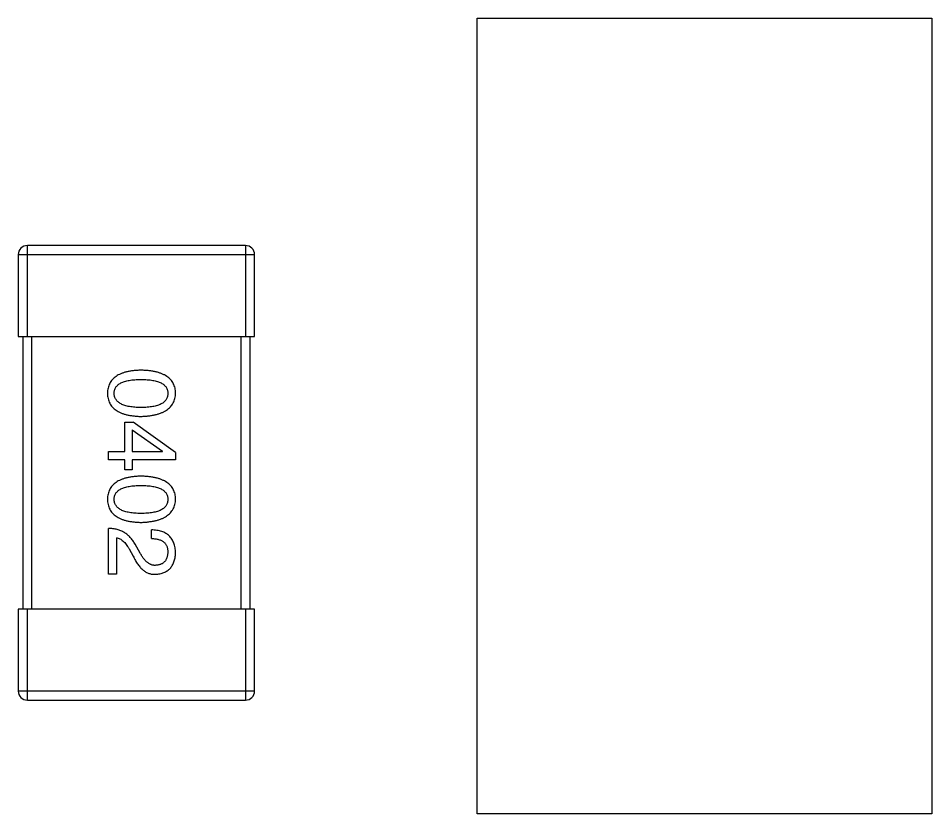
# Model space of a CAD drawing. Header units: inches. Extents: x 4.1 to 94, y -51.8 to -2.2.
# Drawn here: x 78.294 to 80.304, y -26.815 to -25.065 of the extents above; entities that cross this region are included whole.
import ezdxf

# ---------------------------------------------------------------- set-up
doc = ezdxf.new("R2010")
doc.units = ezdxf.units.IN
doc.header["$LTSCALE"] = 1.21
doc.header["$MEASUREMENT"] = 0
doc.layers.get('0').update_dxf_attribs({"linetype": 'CONTINUOUS'})

msp = doc.modelspace()

# ---------------------------------------------------------------- linework, layer by layer
at = {"color": 7, "linetype": 'Continuous'}
for p, q in [((79.3042, -25.0651), (80.3042, -25.0651)), ((79.3042, -26.8151), (79.3042, -25.0651)), ((80.3042, -25.0651), (80.3042, -26.8151)), ((78.3142, -25.7651), (78.3142, -25.5651)), ((78.7942, -25.5651), (78.3142, -25.5651)), ((78.7942, -25.5651), (78.7942, -25.7651)), ((78.2942, -25.5851), (78.2942, -25.7651)), ((78.2942, -25.5851), (78.8142, -25.5851)), ((78.8142, -25.7651), (78.8142, -25.5851)), ((78.2942, -25.7651), (78.8142, -25.7651)), ((78.3042, -25.7651), (78.3042, -26.3651)), ((78.3242, -26.3651), (78.3242, -25.7651)), ((78.7842, -25.7651), (78.7842, -26.3651)), ((78.8042, -26.3651), (78.8042, -25.7651)), ((78.529, -25.9535), (78.547, -25.9535)), ((78.529, -26.0182), (78.529, -25.9535)), ((78.6405, -26.0207), (78.547, -25.9535)), ((78.5446, -25.9707), (78.5446, -26.0182)), ((78.5446, -25.9707), (78.6118, -26.0174)), ((78.4929, -26.0182), (78.529, -26.0182)), ((78.4929, -26.0363), (78.4929, -26.0182)), ((78.5446, -26.0182), (78.6118, -26.0182)), ((78.6118, -26.0182), (78.6118, -26.0174)), ((78.6405, -26.0207), (78.6405, -26.0363)), ((78.529, -26.0363), (78.4929, -26.0363)), ((78.529, -26.0584), (78.529, -26.0363)), ((78.6405, -26.0363), (78.5446, -26.0363)), ((78.5446, -26.0363), (78.5446, -26.0584)), ((78.5446, -26.0584), (78.529, -26.0584)), ((78.4929, -26.2883), (78.4929, -26.1874)), ((78.5102, -26.2079), (78.5102, -26.2883)), ((78.5872, -26.2096), (78.5872, -26.1907)), ((78.5626, -26.2415), (78.5511, -26.2219)), ((78.538, -26.2325), (78.547, -26.2481)), ((78.5102, -26.2883), (78.4929, -26.2883)), ((78.8142, -26.3651), (78.2942, -26.3651)), ((78.2942, -26.3651), (78.2942, -26.5451)), ((78.3142, -26.5651), (78.3142, -26.3651)), ((78.7942, -26.3651), (78.7942, -26.5651)), ((78.8142, -26.5451), (78.8142, -26.3651)), ((78.8142, -26.5451), (78.2942, -26.5451)), ((78.3142, -26.5651), (78.7942, -26.5651)), ((80.3042, -26.8151), (79.3042, -26.8151))]:
    msp.add_line(p, q, dxfattribs=at)
for centre, start, end in [((78.3142, -25.5851), 90, 180), ((78.7942, -25.5851), 0, 90), ((78.3142, -26.5451), 180, 270), ((78.7942, -26.5451), 270, 0)]:
    msp.add_arc(centre, 0.02, start, end, dxfattribs=at)
for points, knots in [([(78.5643, -25.8394), (78.5613, -25.8395), (78.5556, -25.8397), (78.5473, -25.8404), (78.5396, -25.8415), (78.5324, -25.843), (78.5258, -25.8449), (78.5198, -25.8472), (78.5143, -25.8497), (78.5094, -25.8528), (78.505, -25.8561), (78.5012, -25.8599), (78.4979, -25.864), (78.4953, -25.8685), (78.4932, -25.8734), (78.4917, -25.8787), (78.4908, -25.8843), (78.4906, -25.8882), (78.4905, -25.8902)], [0, 0, 0, 0, 0.087693, 0.170223, 0.247496, 0.319826, 0.387768, 0.451403, 0.511459, 0.568358, 0.622671, 0.675251, 0.726739, 0.778422, 0.830759, 0.884394, 0.940865, 1, 1, 1, 1]), ([(78.6405, -25.8902), (78.6404, -25.8882), (78.6402, -25.8843), (78.6393, -25.8787), (78.6376, -25.8734), (78.6355, -25.8685), (78.6328, -25.864), (78.6294, -25.8599), (78.6255, -25.8561), (78.621, -25.8528), (78.6159, -25.8497), (78.6102, -25.8472), (78.604, -25.8449), (78.5972, -25.843), (78.5898, -25.8415), (78.5818, -25.8404), (78.5732, -25.8397), (78.5673, -25.8395), (78.5643, -25.8394)], [0, 0, 0, 0, 0.057911, 0.113262, 0.165956, 0.217443, 0.268511, 0.319665, 0.372, 0.426129, 0.483365, 0.543779, 0.607756, 0.676562, 0.749704, 0.827713, 0.911177, 1, 1, 1, 1]), ([(78.5052, -25.8902), (78.5053, -25.8889), (78.5054, -25.8866), (78.5061, -25.8831), (78.5072, -25.8798), (78.5089, -25.8769), (78.511, -25.8741), (78.5135, -25.8716), (78.5166, -25.8693), (78.5201, -25.8673), (78.524, -25.8655), (78.5284, -25.864), (78.5333, -25.8628), (78.5386, -25.8616), (78.5443, -25.8608), (78.5506, -25.8603), (78.5573, -25.8599), (78.5619, -25.8599), (78.5643, -25.8598)], [0, 0, 0, 0, 0.049766, 0.097012, 0.143225, 0.188786, 0.235079, 0.282962, 0.333687, 0.387747, 0.445963, 0.508657, 0.576545, 0.649868, 0.72822, 0.812712, 0.903543, 1, 1, 1, 1]), ([(78.5643, -25.8598), (78.5666, -25.8599), (78.5712, -25.8599), (78.5779, -25.8603), (78.5842, -25.8608), (78.59, -25.8616), (78.5953, -25.8628), (78.6001, -25.864), (78.6045, -25.8655), (78.6085, -25.8673), (78.6119, -25.8693), (78.615, -25.8716), (78.6175, -25.8741), (78.6197, -25.8768), (78.6213, -25.8798), (78.6224, -25.8831), (78.6231, -25.8866), (78.6232, -25.8889), (78.6233, -25.8902)], [0, 0, 0, 0, 0.096452, 0.187278, 0.271765, 0.350519, 0.423437, 0.491321, 0.554011, 0.612224, 0.666281, 0.717003, 0.764884, 0.811423, 0.856783, 0.902993, 0.950236, 1, 1, 1, 1]), ([(78.4905, -25.8902), (78.4906, -25.8922), (78.4908, -25.896), (78.4917, -25.9017), (78.4932, -25.9069), (78.4953, -25.9118), (78.4979, -25.9163), (78.5012, -25.9205), (78.505, -25.9242), (78.5093, -25.9276), (78.5143, -25.9306), (78.5198, -25.9332), (78.5258, -25.9354), (78.5324, -25.9373), (78.5396, -25.9388), (78.5473, -25.9399), (78.5556, -25.9407), (78.5613, -25.9409), (78.5643, -25.941)], [0, 0, 0, 0, 0.059134, 0.115603, 0.169236, 0.221572, 0.273254, 0.32474, 0.377319, 0.431815, 0.488555, 0.548609, 0.612242, 0.680182, 0.75251, 0.829782, 0.91231, 1, 1, 1, 1]), ([(78.5643, -25.9213), (78.5619, -25.9213), (78.5573, -25.9213), (78.5507, -25.9209), (78.5446, -25.9203), (78.5389, -25.9195), (78.5336, -25.9184), (78.5288, -25.917), (78.5244, -25.9155), (78.5204, -25.9136), (78.517, -25.9116), (78.5139, -25.9092), (78.5113, -25.9067), (78.5092, -25.9039), (78.5075, -25.9008), (78.5062, -25.8975), (78.5055, -25.8939), (78.5053, -25.8914), (78.5052, -25.8902)], [0, 0, 0, 0, 0.094834, 0.184067, 0.267029, 0.344713, 0.417334, 0.484367, 0.546941, 0.604717, 0.65953, 0.710539, 0.759381, 0.806382, 0.853027, 0.900623, 0.949121, 1, 1, 1, 1]), ([(78.5643, -25.941), (78.5673, -25.9409), (78.5731, -25.9406), (78.5816, -25.9398), (78.5895, -25.9385), (78.5969, -25.937), (78.6036, -25.9351), (78.6099, -25.9328), (78.6155, -25.9302), (78.6206, -25.9272), (78.6251, -25.9238), (78.6291, -25.9201), (78.6324, -25.916), (78.6352, -25.9115), (78.6374, -25.9067), (78.6391, -25.9015), (78.6401, -25.896), (78.6404, -25.8921), (78.6405, -25.8902)], [0, 0, 0, 0, 0.088475, 0.171606, 0.249595, 0.322626, 0.391327, 0.455765, 0.516374, 0.573675, 0.628522, 0.681161, 0.732559, 0.783563, 0.83504, 0.887639, 0.942585, 1, 1, 1, 1]), ([(78.6233, -25.8902), (78.6232, -25.8914), (78.6231, -25.8939), (78.6224, -25.8975), (78.6213, -25.9008), (78.6197, -25.9039), (78.6175, -25.9067), (78.615, -25.9093), (78.6119, -25.9116), (78.6085, -25.9137), (78.6045, -25.9155), (78.6001, -25.9171), (78.5953, -25.9184), (78.59, -25.9195), (78.5842, -25.9203), (78.5779, -25.9209), (78.5712, -25.9213), (78.5666, -25.9213), (78.5643, -25.9213)], [0, 0, 0, 0, 0.050604, 0.098688, 0.145699, 0.191791, 0.238625, 0.286717, 0.337546, 0.391814, 0.449755, 0.512106, 0.579685, 0.652048, 0.730262, 0.814146, 0.904281, 1, 1, 1, 1]), ([(78.5643, -26.0725), (78.5613, -26.0726), (78.5556, -26.0728), (78.5473, -26.0736), (78.5396, -26.0747), (78.5324, -26.0762), (78.5258, -26.0781), (78.5198, -26.0803), (78.5143, -26.0829), (78.5094, -26.0859), (78.505, -26.0893), (78.5012, -26.093), (78.4979, -26.0972), (78.4953, -26.1017), (78.4932, -26.1066), (78.4917, -26.1118), (78.4908, -26.1175), (78.4906, -26.1213), (78.4905, -26.1233)], [0, 0, 0, 0, 0.087693, 0.170223, 0.247496, 0.319826, 0.387768, 0.451403, 0.511459, 0.568358, 0.622671, 0.675251, 0.726739, 0.778422, 0.830759, 0.884394, 0.940865, 1, 1, 1, 1]), ([(78.6405, -26.1233), (78.6404, -26.1213), (78.6402, -26.1175), (78.6393, -26.1118), (78.6376, -26.1066), (78.6355, -26.1017), (78.6328, -26.0971), (78.6294, -26.093), (78.6255, -26.0893), (78.621, -26.0859), (78.6159, -26.0829), (78.6102, -26.0803), (78.604, -26.078), (78.5972, -26.0762), (78.5898, -26.0747), (78.5818, -26.0736), (78.5732, -26.0728), (78.5673, -26.0726), (78.5643, -26.0725)], [0, 0, 0, 0, 0.057911, 0.113262, 0.165956, 0.217443, 0.268511, 0.319665, 0.372, 0.426129, 0.483365, 0.543779, 0.607756, 0.676562, 0.749704, 0.827713, 0.911177, 1, 1, 1, 1]), ([(78.5052, -26.1233), (78.5053, -26.1221), (78.5054, -26.1197), (78.5061, -26.1162), (78.5072, -26.113), (78.5089, -26.11), (78.511, -26.1072), (78.5135, -26.1047), (78.5166, -26.1025), (78.5201, -26.1005), (78.524, -26.0987), (78.5284, -26.0971), (78.5333, -26.0959), (78.5386, -26.0948), (78.5443, -26.094), (78.5506, -26.0934), (78.5573, -26.0931), (78.5619, -26.093), (78.5643, -26.093)], [0, 0, 0, 0, 0.049766, 0.097012, 0.143225, 0.188786, 0.235079, 0.282962, 0.333687, 0.387747, 0.445963, 0.508657, 0.576545, 0.649868, 0.72822, 0.812712, 0.903543, 1, 1, 1, 1]), ([(78.5643, -26.093), (78.5666, -26.093), (78.5712, -26.0931), (78.5779, -26.0934), (78.5842, -26.094), (78.59, -26.0948), (78.5953, -26.0959), (78.6001, -26.0971), (78.6045, -26.0987), (78.6085, -26.1005), (78.6119, -26.1025), (78.615, -26.1047), (78.6175, -26.1073), (78.6197, -26.11), (78.6213, -26.113), (78.6224, -26.1162), (78.6231, -26.1197), (78.6232, -26.1221), (78.6233, -26.1233)], [0, 0, 0, 0, 0.096452, 0.187278, 0.271765, 0.350519, 0.423437, 0.491321, 0.554011, 0.612224, 0.666281, 0.717003, 0.764884, 0.811423, 0.856783, 0.902993, 0.950236, 1, 1, 1, 1]), ([(78.4905, -26.1233), (78.4906, -26.1253), (78.4908, -26.1292), (78.4917, -26.1348), (78.4932, -26.1401), (78.4953, -26.145), (78.4979, -26.1495), (78.5012, -26.1536), (78.505, -26.1574), (78.5093, -26.1608), (78.5143, -26.1638), (78.5198, -26.1664), (78.5258, -26.1686), (78.5324, -26.1705), (78.5396, -26.172), (78.5473, -26.1731), (78.5556, -26.1738), (78.5613, -26.174), (78.5643, -26.1741)], [0, 0, 0, 0, 0.059134, 0.115603, 0.169236, 0.221572, 0.273254, 0.32474, 0.377319, 0.431815, 0.488555, 0.548609, 0.612242, 0.680182, 0.75251, 0.829782, 0.91231, 1, 1, 1, 1]), ([(78.5643, -26.1545), (78.5619, -26.1545), (78.5573, -26.1544), (78.5507, -26.154), (78.5446, -26.1534), (78.5389, -26.1526), (78.5336, -26.1515), (78.5288, -26.1502), (78.5244, -26.1486), (78.5204, -26.1468), (78.517, -26.1447), (78.5139, -26.1424), (78.5113, -26.1398), (78.5092, -26.137), (78.5075, -26.1339), (78.5062, -26.1306), (78.5055, -26.127), (78.5053, -26.1246), (78.5052, -26.1233)], [0, 0, 0, 0, 0.094834, 0.184067, 0.267029, 0.344713, 0.417334, 0.484367, 0.546941, 0.604717, 0.65953, 0.710539, 0.759381, 0.806382, 0.853027, 0.900623, 0.949121, 1, 1, 1, 1]), ([(78.6233, -26.1233), (78.6232, -26.1246), (78.6231, -26.127), (78.6224, -26.1306), (78.6213, -26.1339), (78.6197, -26.137), (78.6175, -26.1398), (78.615, -26.1424), (78.6119, -26.1447), (78.6085, -26.1468), (78.6045, -26.1486), (78.6001, -26.1502), (78.5953, -26.1515), (78.59, -26.1526), (78.5842, -26.1534), (78.5779, -26.154), (78.5712, -26.1544), (78.5666, -26.1545), (78.5643, -26.1545)], [0, 0, 0, 0, 0.050604, 0.098688, 0.145699, 0.191791, 0.238625, 0.286717, 0.337546, 0.391814, 0.449755, 0.512106, 0.579685, 0.652048, 0.730262, 0.814146, 0.904281, 1, 1, 1, 1]), ([(78.5643, -26.1741), (78.5673, -26.174), (78.5731, -26.1738), (78.5816, -26.1729), (78.5895, -26.1717), (78.5969, -26.1702), (78.6036, -26.1683), (78.6099, -26.166), (78.6155, -26.1634), (78.6206, -26.1603), (78.6251, -26.157), (78.6291, -26.1532), (78.6324, -26.1491), (78.6352, -26.1447), (78.6374, -26.1398), (78.6391, -26.1347), (78.6401, -26.1291), (78.6404, -26.1253), (78.6405, -26.1233)], [0, 0, 0, 0, 0.088475, 0.171606, 0.249595, 0.322626, 0.391327, 0.455765, 0.516374, 0.573675, 0.628522, 0.681161, 0.732559, 0.783563, 0.83504, 0.887639, 0.942585, 1, 1, 1, 1]), ([(78.5511, -26.2219), (78.5504, -26.2205), (78.5489, -26.2178), (78.5463, -26.214), (78.5437, -26.2104), (78.5408, -26.2071), (78.5378, -26.204), (78.5345, -26.2013), (78.5312, -26.1987), (78.5276, -26.1964), (78.5239, -26.1944), (78.52, -26.1926), (78.5159, -26.1911), (78.5116, -26.1899), (78.5072, -26.1888), (78.5026, -26.1881), (78.4978, -26.1876), (78.4946, -26.1875), (78.4929, -26.1874)], [0, 0, 0, 0, 0.065828, 0.130094, 0.192451, 0.254037, 0.313974, 0.373757, 0.433048, 0.492243, 0.551902, 0.611758, 0.672678, 0.734814, 0.798569, 0.863693, 0.930488, 1, 1, 1, 1]), ([(78.5102, -26.2079), (78.5115, -26.2082), (78.5141, -26.2087), (78.5178, -26.2103), (78.5215, -26.2125), (78.525, -26.2153), (78.5285, -26.2187), (78.5318, -26.2228), (78.535, -26.2274), (78.537, -26.2308), (78.538, -26.2325)], [0, 0, 0, 0, 0.103034, 0.208166, 0.318255, 0.434664, 0.559728, 0.695394, 0.841708, 1, 1, 1, 1]), ([(78.6405, -26.2415), (78.6404, -26.2395), (78.6402, -26.2356), (78.6394, -26.2299), (78.6382, -26.2246), (78.6366, -26.2197), (78.6347, -26.2151), (78.6323, -26.211), (78.6296, -26.2072), (78.6264, -26.2038), (78.6228, -26.2008), (78.6189, -26.1981), (78.6146, -26.1959), (78.6098, -26.1941), (78.6047, -26.1927), (78.5992, -26.1916), (78.5934, -26.1909), (78.5893, -26.1908), (78.5872, -26.1907)], [0, 0, 0, 0, 0.07282, 0.141057, 0.2062, 0.267672, 0.326735, 0.383519, 0.439188, 0.494454, 0.549628, 0.605958, 0.66397, 0.72402, 0.787502, 0.854127, 0.925065, 1, 1, 1, 1]), ([(78.5872, -26.2096), (78.5887, -26.2096), (78.5915, -26.2097), (78.5956, -26.2102), (78.5994, -26.2108), (78.6029, -26.2117), (78.6062, -26.2128), (78.6092, -26.214), (78.6119, -26.2155), (78.6143, -26.2173), (78.6164, -26.2193), (78.6183, -26.2214), (78.6198, -26.2239), (78.6211, -26.2265), (78.6221, -26.2293), (78.6227, -26.2324), (78.6232, -26.2357), (78.6232, -26.2379), (78.6233, -26.2391)], [0, 0, 0, 0, 0.082594, 0.15978, 0.232961, 0.301462, 0.365595, 0.426678, 0.484662, 0.540809, 0.595146, 0.648401, 0.702272, 0.757102, 0.813447, 0.872233, 0.934055, 1, 1, 1, 1]), ([(78.547, -26.2481), (78.5478, -26.2498), (78.5493, -26.2531), (78.5519, -26.2578), (78.5544, -26.2622), (78.5571, -26.2662), (78.5599, -26.27), (78.5627, -26.2733), (78.5657, -26.2764), (78.5687, -26.279), (78.5718, -26.2814), (78.575, -26.2834), (78.5784, -26.2851), (78.5817, -26.2864), (78.5852, -26.2874), (78.5888, -26.288), (78.5925, -26.2884), (78.595, -26.2883), (78.5962, -26.2883)], [0, 0, 0, 0, 0.082731, 0.161257, 0.236138, 0.307554, 0.375712, 0.440848, 0.502916, 0.562567, 0.619798, 0.675716, 0.73039, 0.78386, 0.837315, 0.890547, 0.944917, 1, 1, 1, 1]), ([(78.597, -26.2686), (78.5962, -26.2686), (78.5946, -26.2687), (78.5922, -26.2686), (78.5898, -26.2682), (78.5875, -26.2676), (78.5852, -26.2667), (78.5829, -26.2656), (78.5807, -26.2642), (78.5786, -26.2626), (78.5764, -26.2609), (78.5743, -26.2588), (78.5723, -26.2565), (78.5702, -26.254), (78.5683, -26.2512), (78.5663, -26.2482), (78.5644, -26.245), (78.5632, -26.2427), (78.5626, -26.2415)], [0, 0, 0, 0, 0.052237, 0.103888, 0.155485, 0.207395, 0.259864, 0.31356, 0.369176, 0.4266, 0.486836, 0.550048, 0.61567, 0.685271, 0.75824, 0.834614, 0.915635, 1, 1, 1, 1]), ([(78.5962, -26.2883), (78.5979, -26.2881), (78.6012, -26.2879), (78.606, -26.2871), (78.6105, -26.2859), (78.6146, -26.2845), (78.6185, -26.2827), (78.6221, -26.2806), (78.6253, -26.2782), (78.6283, -26.2754), (78.6309, -26.2723), (78.6332, -26.2689), (78.6352, -26.2651), (78.6369, -26.261), (78.6382, -26.2566), (78.6394, -26.2519), (78.6401, -26.2468), (78.6404, -26.2433), (78.6405, -26.2415)], [0, 0, 0, 0, 0.070688, 0.137741, 0.201612, 0.262778, 0.321223, 0.378455, 0.434411, 0.490146, 0.546362, 0.603392, 0.662208, 0.723401, 0.787372, 0.85442, 0.925153, 1, 1, 1, 1]), ([(78.6233, -26.2391), (78.6232, -26.2402), (78.6231, -26.2424), (78.6228, -26.2456), (78.6221, -26.2486), (78.6214, -26.2514), (78.6204, -26.2539), (78.6193, -26.2563), (78.6179, -26.2584), (78.6164, -26.2604), (78.6146, -26.2621), (78.6127, -26.2637), (78.6105, -26.2651), (78.6082, -26.2662), (78.6057, -26.2671), (78.603, -26.2678), (78.6001, -26.2683), (78.5981, -26.2685), (78.597, -26.2686)], [0, 0, 0, 0, 0.076112, 0.148436, 0.216883, 0.281466, 0.34298, 0.402356, 0.459881, 0.51546, 0.571111, 0.62658, 0.683162, 0.741007, 0.801404, 0.863825, 0.930544, 1, 1, 1, 1])]:
    msp.add_open_spline(points, degree=3, knots=knots, dxfattribs=at)

doc.saveas('drawing.dxf')
